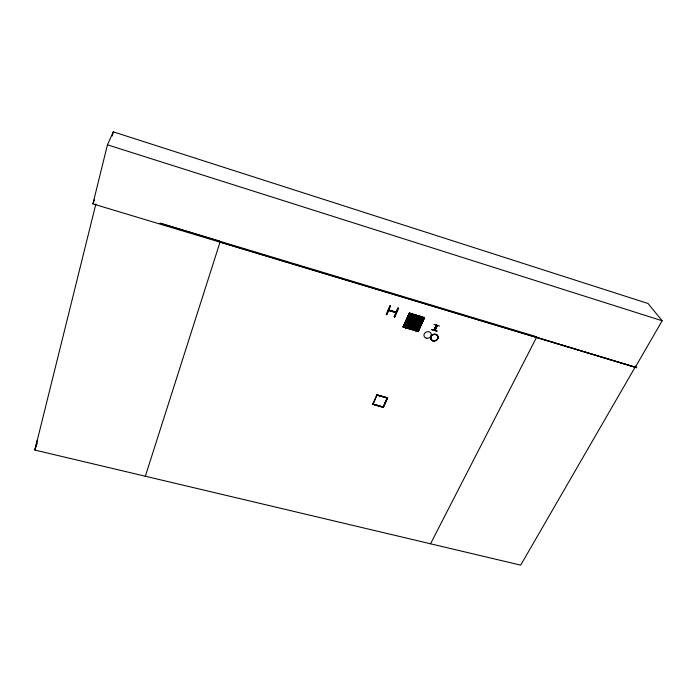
<?xml version="1.0" encoding="UTF-8"?>
<svg xmlns="http://www.w3.org/2000/svg" width="697" height="697" viewBox="0 0 697 697"><rect width="100%" height="100%" fill="white"/><g stroke="black" fill="none" stroke-linecap="round" stroke-linejoin="round"><path stroke-width="1.05" d="M435.982 327.756L435.207 327.93M396.184 312.239L388.734 309.991L388.508 310.513L396.184 312.308L388.752 309.973M37.098 440.652L34.85 450.062L520.685 565.145L635.176 367.092L220.06 242.033M92.893 203.864L107.451 144.819L113.297 131.855L648.036 303.491L662.15 320.777L635.281 367.249L92.893 203.864L94.557 199.9M112.269 136.011L113.297 131.855M95.898 203.916L34.85 450.062L37.307 442.987M431.635 329.646L437.185 331.214L431.609 329.481M145.22 476.617L220.261 241.397L160.179 223.171M386.8 314.678L390.503 305.87L389.867 305.678L386.173 314.486L386.713 314.373M394.249 316.865L397.97 308.083L398.597 308.274L394.877 317.048L394.153 316.569M372.695 404.452L376.807 394.807L387.602 397.752L383.446 407.353L372.66 404.286L383.446 407.353M373.104 404.269L376.99 395.155L387.183 397.935L383.263 407.013L373.069 404.103L383.263 407.013M383.219 406.839L387.183 397.935M383.402 407.179L387.602 397.752M403.093 327.093L409.331 313.084L403.023 327.067L409.496 313.031L412.284 313.903L406.22 328.06L412.528 314.086M403.563 327.233L403.999 327.363L403.563 327.233L410.28 313.38M403.737 327.233L410.045 313.197L403.938 327.355M405.323 327.782L411.622 313.807M405.454 327.764L411.744 313.737L412.328 313.972M405.628 327.878L411.979 313.92L405.68 327.895L405.253 327.756M412.171 313.972L405.793 327.921L406.22 328.06M405.863 327.947L412.101 313.946M415.543 314.966L409.2 328.914L415.717 314.922L416.118 315.149L409.74 329.08L410.176 329.211L416.257 315.088L413.469 314.225L407.022 328.252L413.356 314.277M413.713 314.391L407.379 328.357L413.835 314.417L414.271 314.556L407.588 328.418M409.244 328.94L415.717 314.922M415.952 315.096L409.627 329.054L409.2 328.914M433.822 330.221L436.165 325.081M436.392 325.029L434.048 330.273L436.453 325.185M411.003 329.402L411.971 329.698L418.061 315.584L411.422 329.542L411.003 329.402L417.407 315.488M411.178 329.411L417.52 315.419L420.552 316.464L414.157 330.387L420.509 316.464M411.369 329.524L417.764 315.593M411.605 329.594L418.061 315.584L411.709 329.568M420.003 316.299L413.234 330.108L419.585 316.168L420.343 316.351M413.286 330.117L419.751 316.124L413.216 330.09M413.757 330.256L420.3 316.29L413.8 330.282M434.78 330.483L437.054 325.238L434.815 330.5M439.528 326.022L434.022 324.366M415.395 330.7L421.685 316.752L424.639 317.579L418.244 331.528M415.325 330.674L421.868 316.708L422.426 316.926L416.283 330.97L415.856 330.831L422.408 316.882L415.691 330.787L422.112 316.891M416.057 330.84L422.295 316.943M423.959 317.475L417.538 331.354L424.098 317.414L417.555 331.371L418.505 331.659M424.499 317.64L418.261 331.476L415.551 330.692M430.485 543.878L536.821 336.825L160.153 223.284M388.534 310.522L395.983 312.735M386.687 314.6L390.329 305.783M435.73 328.13L435.268 327.991L435.825 328.113M405.985 327.878L403.206 327.024L409.496 313.031M406.978 328.226L409.932 329.028L416.074 315.122M424.116 317.457L417.956 331.493M413.521 314.277L413.905 314.452M417.564 315.48L417.947 315.654M387.637 397.926L376.807 394.807M387.218 398.1L376.99 395.155M536.542 337.374L636.753 367.781L635.533 366.038M411.186 329.359L413.948 330.204M416.144 329.228L418.906 330.064M403.842 325.612L406.621 326.457M407.797 326.771L410.568 327.625M411.822 327.956L414.593 328.801M416.431 317.806L419.211 318.66M420.779 319.095L423.549 319.949M408.416 315.427L411.213 316.29M412.389 316.604L415.177 317.466M411.753 318.032L414.532 318.886M415.787 319.226L418.566 320.08M420.125 320.515L422.896 321.361M407.78 316.856L410.568 317.71M419.559 321.77L422.33 322.624M407.214 318.12L410.002 318.973M411.186 319.296L413.966 320.15M415.22 320.489L418 321.343M418.906 323.181L421.676 324.035M406.578 319.54L409.366 320.393M410.542 320.716L413.321 321.57M414.576 321.901L417.346 322.755M412.824 315.654L415.612 316.516M416.867 316.856L419.646 317.71M421.206 318.146L423.985 318.999M408.851 314.469L411.639 315.332M107.451 144.819L662.15 320.777M398.031 308.039L394.389 316.874L398.031 308.039M437.341 325.429L435.033 330.57L437.368 325.438M426.207 338.115A3.755 3.258 -19 0 0 431.321 334.246A3.755 3.258 -19 0 0 425.397 332.504A3.755 3.258 -19 0 0 426.207 338.115M432.898 340.807A3.755 3.241 -19.4 0 0 438.012 336.956A3.755 3.241 -19.4 0 0 432.114 335.222A3.755 3.241 -19.4 0 0 432.898 340.807A3.773 3.258 -19.4 0 0 438.012 336.886A3.773 3.258 -19.4 0 0 432.079 335.135A3.773 3.258 -19.4 0 0 432.863 340.755A3.773 3.258 -19.4 0 0 438.012 336.886A3.773 3.258 -19.4 0 0 432.079 335.135A3.773 3.258 -19.4 0 0 432.872 340.755M432.863 340.685A3.746 3.232 -19.4 0 0 437.96 336.843A3.746 3.232 -19.4 0 0 432.079 335.109A3.746 3.232 -19.4 0 0 432.863 340.685"/></g></svg>
